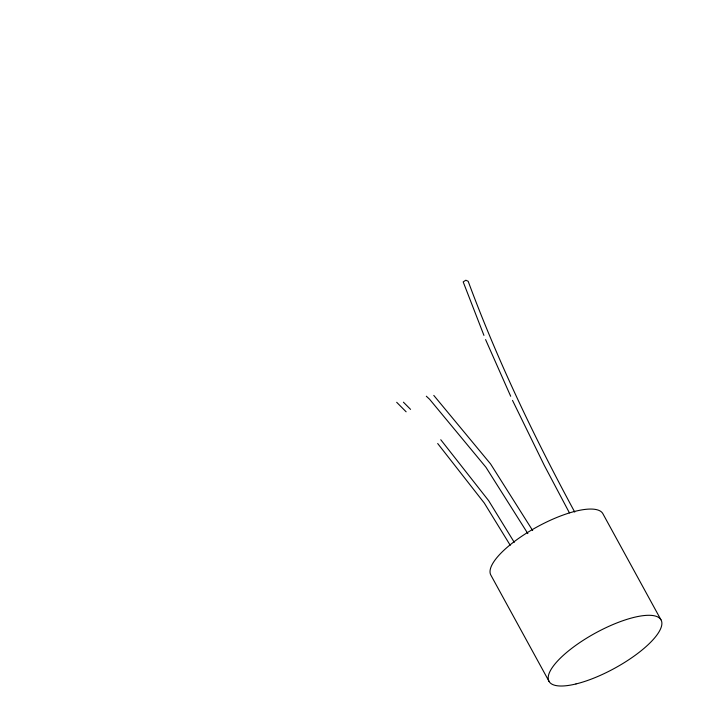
<?xml version="1.0" encoding="UTF-8"?>
<svg xmlns="http://www.w3.org/2000/svg" width="722" height="722" viewBox="0 0 722 722"><rect width="100%" height="100%" fill="white"/><g stroke="black" fill="none" stroke-linecap="round" stroke-linejoin="round"><path stroke-width="1.08" d="M426.323 396.216L429.59 399.266L485.933 467.251L527.845 533.594M403.417 402.181L410.565 409.374M440.772 439.734L488.641 500.653L514.272 542.357M396.676 402.289L406.134 411.811M437.685 443.516L484.3 503.063L510.237 545.281M433.796 395.421L490.581 463.948L532.674 530.544M660.928 619.756L602.771 513.513A63.87 20.054 -28.7 0 0 536.509 527.231A63.87 20.054 -28.7 0 0 490.978 575.317L549.144 681.559M574.748 512.106C534.424 437.505 497.638 360.856 468.172 281.282L465.834 280.217L463.19 281.905L483.939 335.387M569.423 512.855L544.325 465.446L512.512 400.394M485.581 339.584L510.689 396.27M575.976 683.951A63.87 20.054 -28.7 0 0 661.884 623.709A63.87 20.054 -28.7 0 0 577.257 644.313A63.87 20.054 -28.7 0 0 575.976 683.951"/></g></svg>
